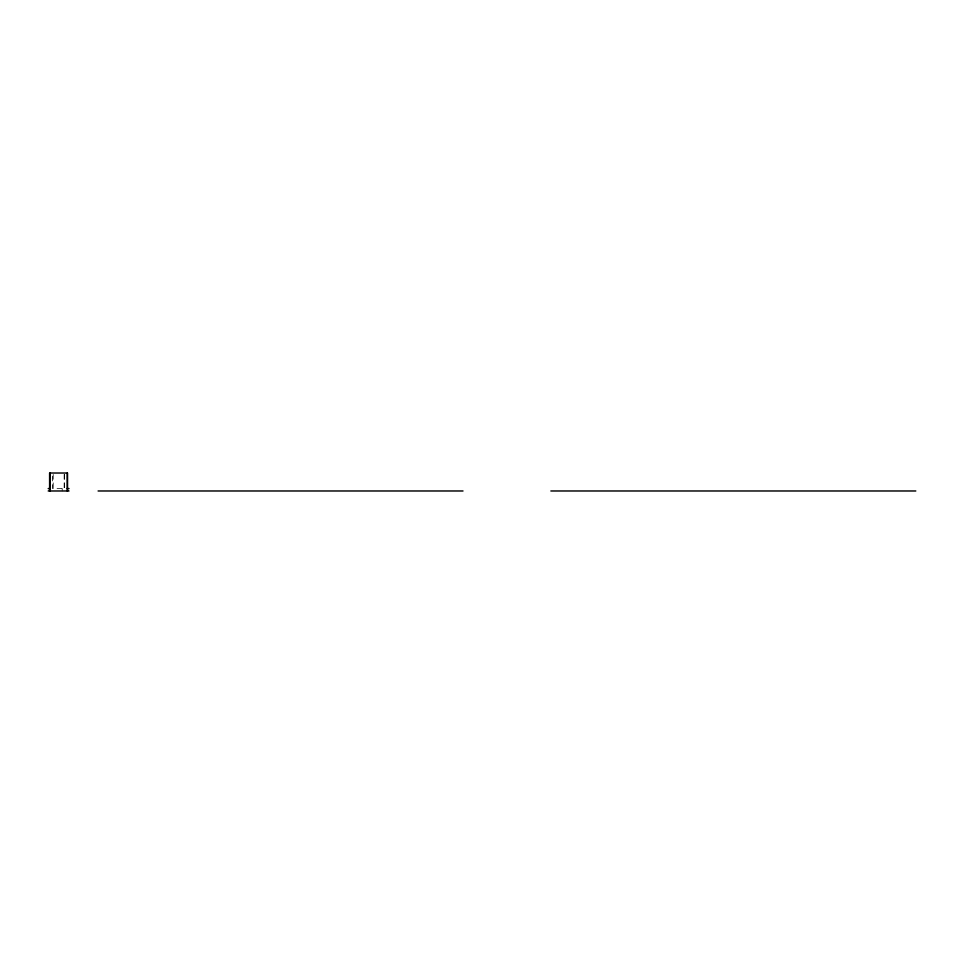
<?xml version="1.0" encoding="UTF-8"?>
<svg xmlns="http://www.w3.org/2000/svg" width="964" height="964" viewBox="0 0 964 964"><rect width="100%" height="100%" fill="white"/><g stroke="black" fill="none" stroke-linecap="round" stroke-linejoin="round"><path stroke-width="0.72" stroke-dasharray="4.82 3.62" d="M64.576 474.433L64.576 488.579L52.538 488.579L52.538 474.433M64.154 474.433L64.154 488.579M62.202 488.579L62.202 490.977M53.201 474.433L53.201 488.579"/><path stroke-width="1.45" d="M48.2 488.579L50.056 488.579M67.287 488.579L69.022 488.579M48.2 490.977L69.022 490.977M98.087 490.977L463.009 490.977M550.866 490.977L915.8 490.977M67.528 490.977L67.528 473.023L49.598 473.023L49.598 490.977M67.287 473.023L67.287 490.977M50.056 473.023L50.056 490.977"/></g></svg>
